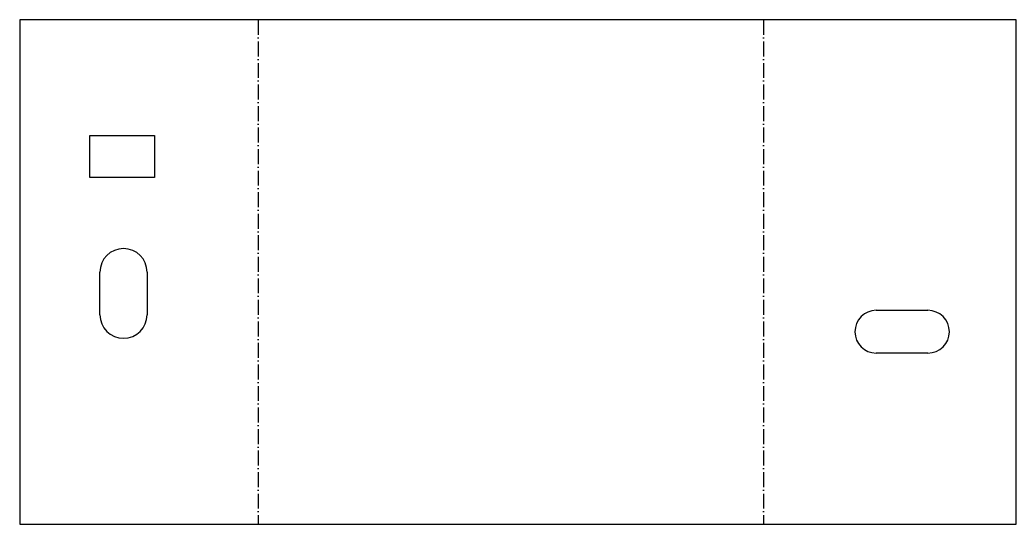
# Model space of a CAD drawing. Header units: millimetres. Extents: x 0 to 169, y 0 to 86.
import ezdxf

# ---------------------------------------------------------------- set-up
doc = ezdxf.new("R2010")
doc.units = ezdxf.units.MM
doc.linetypes.add('DASHDOT', pattern=[3.556, 2.54, -0.508, 0, -0.508])
doc.layers.add('BEND', color=7, linetype='Continuous')
doc.layers.add('CUT', color=7, linetype='Continuous')

msp = doc.modelspace()

# ---------------------------------------------------------------- linework, layer by layer
at = {"layer": 'BEND', "color": 4, "linetype": 'DASHDOT'}
for p, q in [((40.41, 85.59), (40.41, 0)), ((126.21, 85.59), (126.21, 0))]:
    msp.add_line(p, q, dxfattribs=at)
at = {"layer": 'CUT'}
for p, q in [((0, 85.59), (0, 0)), ((169.06, 85.59), (0, 85.59)), ((169.06, 0), (169.06, 85.59)), ((11.84, 58.82), (11.84, 65.96)), ((11.84, 65.96), (22.83, 65.96)), ((22.83, 65.96), (22.83, 58.82)), ((22.83, 58.82), (11.84, 58.82)), ((13.58, 35.54), (13.58, 42.78)), ((21.58, 42.78), (21.58, 35.54)), ((145.34, 36.3), (154.11, 36.3)), ((154.11, 29.03), (145.34, 29.03)), ((0, 0), (169.06, 0))]:
    msp.add_line(p, q, dxfattribs=at)
for centre, radius, start, end in [((17.58, 42.78), 4, 0, 180), ((17.58, 35.54), 4, 180, 0), ((145.34, 32.66), 3.63, 90, -90), ((154.11, 32.66), 3.63, -90, 90)]:
    msp.add_arc(centre, radius, start, end, dxfattribs=at)

doc.saveas('drawing.dxf')
